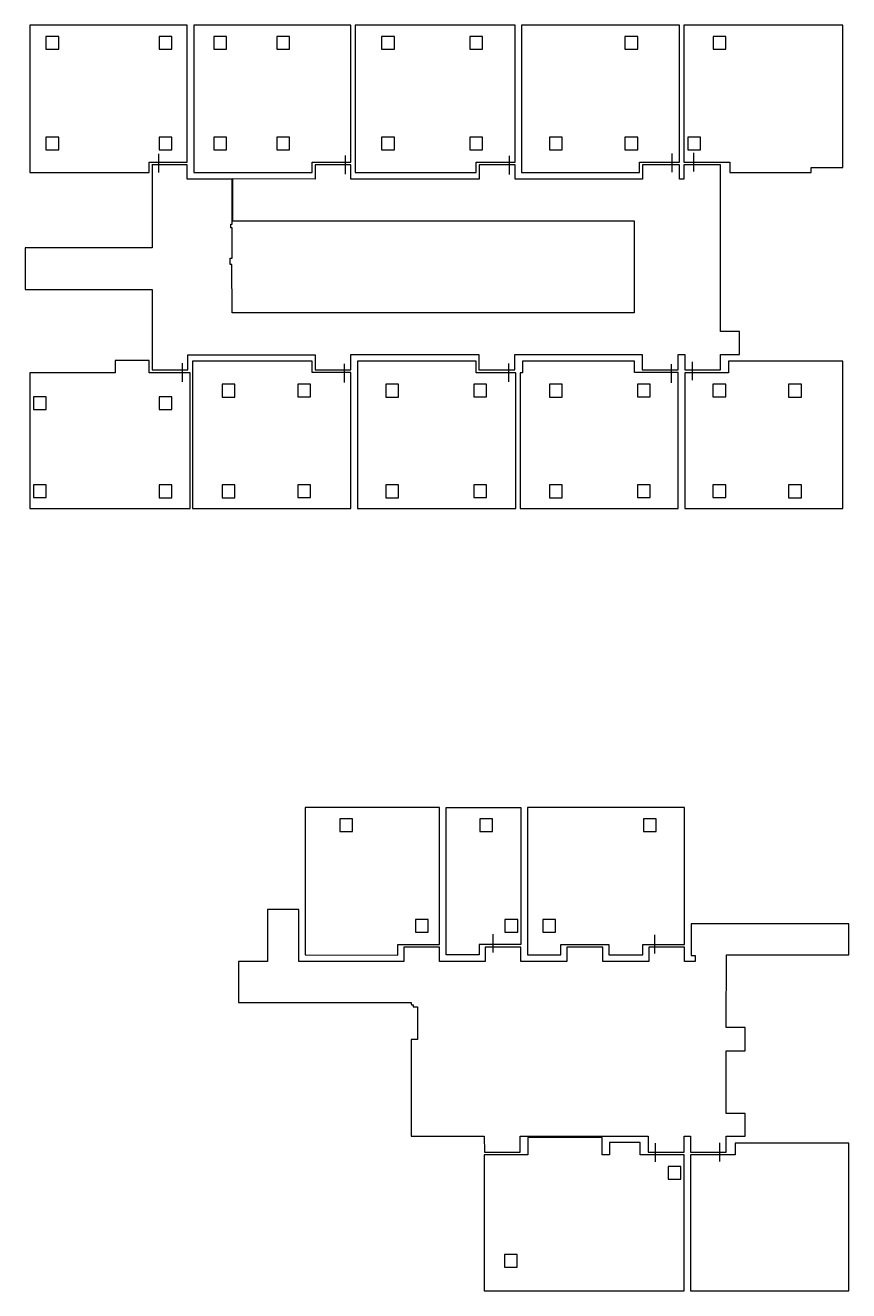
# Model space of a CAD drawing. Header units: metres. Extents: x 10372 to 49618, y 3850 to 64208.
import ezdxf

# ---------------------------------------------------------------- set-up
doc = ezdxf.new("R2010")
doc.units = ezdxf.units.M
doc.layers.add('AREE LEONARDO', color=5, linetype='Continuous')

msp = doc.modelspace()

# ---------------------------------------------------------------- linework, layer by layer
at = {"layer": 'AREE LEONARDO', "color": 7}
for p, q in [((16725, 58074), (16725, 57189)), ((25619, 57996), (25619, 57111)), ((33431, 57976), (33431, 57090)), ((41195, 58088), (41195, 57203)), ((42215, 58125), (42215, 57240)), ((17848, 48087), (17848, 47202)), ((25564, 48058), (25564, 47172)), ((33399, 48080), (33399, 47195)), ((41160, 48044), (41160, 47158)), ((42156, 48160), (42156, 47275)), ((32662, 20862), (32662, 19976)), ((40370, 20825), (40370, 19940)), ((40388, 10883), (40388, 9998)), ((43454, 10898), (43454, 10012))]:
    msp.add_line(p, q, dxfattribs=at)
at = {"layer": 'AREE LEONARDO', "color": 5}
for points in [[(10585, 64208), (10585, 57179), (16276, 57179), (16276, 57681), (18089, 57681), (18089, 64208), (10585, 64208)], [(18400, 64208), (18400, 57179), (24041, 57179), (24041, 57681), (25894, 57681), (25886, 64208), (18400, 64208)], [(26102, 64208), (26102, 57179), (31866, 57179), (31866, 57681), (33714, 57681), (33714, 64208), (26102, 64208)], [(34025, 64208), (34025, 57179), (39641, 57179), (39641, 57681), (41549, 57681), (41549, 64208), (34025, 64208)], [(41765, 64208), (41765, 57681), (43947, 57681), (43947, 57179), (47836, 57179), (47836, 57429), (49339, 57429), (49339, 64208), (41765, 64208)], [(10585, 47638), (10585, 41164), (18232, 41164), (18232, 47638), (16276, 47638), (16276, 48218), (14662, 48218), (14662, 47638), (10585, 47638)], [(18337, 48193), (18337, 41164), (25889, 41164), (25889, 47646), (24041, 47646), (24041, 48193), (18337, 48193)], [(26200, 48193), (26200, 41164), (33749, 41164), (33749, 47638), (31854, 47638), (31854, 48193), (26200, 48193)], [(34065, 48193), (34065, 47638), (33965, 47638), (33965, 41164), (41489, 41164), (41489, 47646), (39416, 47646), (39416, 48193), (34065, 48193)], [(41807, 47638), (41807, 41164), (49339, 41164), (49339, 48193), (43897, 48193), (43897, 47638), (41807, 47638)], [(23714, 26894), (23714, 19865), (28133, 19857), (28125, 20365), (30113, 20357), (30115, 26894), (23714, 26894)], [(30426, 26894), (33995, 26894), (33996, 20357), (32003, 20365), (32003, 19865), (30426, 19865), (30426, 26894)], [(34304, 26894), (34304, 19865), (35903, 19865), (35903, 20365), (38179, 20365), (38179, 19865), (39803, 19865), (39803, 20365), (41793, 20365), (41793, 26894), (34304, 26894)], [(32249, 3850), (41770, 3850), (41770, 10332), (39679, 10332), (39679, 10912), (38211, 10912), (38211, 10332), (37861, 10332), (37861, 11157), (34319, 11157), (34319, 10324), (32249, 10332), (32249, 3850)], [(44206, 10881), (44206, 10324), (42079, 10324), (42079, 3850), (49618, 3850), (49618, 10881), (44206, 10881)]]:
    msp.add_lwpolyline(points, close=True, dxfattribs=at)
at = {"layer": 'AREE LEONARDO', "color": 2}
for points in [[(11355, 63675), (11355, 63069), (11962, 63069), (11962, 63676), (11355, 63676), (11355, 63675)], [(16755, 63675), (16755, 63069), (17362, 63069), (17362, 63676), (16755, 63676), (16755, 63675)], [(19355, 63675), (19355, 63069), (19962, 63069), (19962, 63676), (19355, 63676), (19355, 63675)], [(22355, 63675), (22355, 63069), (22962, 63069), (22962, 63676), (22355, 63676), (22355, 63675)], [(27355, 63675), (27355, 63069), (27962, 63069), (27962, 63676), (27355, 63676), (27355, 63675)], [(31555, 63675), (31555, 63069), (32162, 63069), (32162, 63676), (31555, 63676), (31555, 63675)], [(38955, 63675), (38955, 63069), (39562, 63069), (39562, 63676), (38955, 63676), (38955, 63675)], [(43160, 63675), (43160, 63069), (43767, 63069), (43767, 63676), (43160, 63676), (43160, 63675)], [(11355, 58875), (11355, 58269), (11962, 58269), (11962, 58876), (11355, 58876), (11355, 58875)], [(16755, 58875), (16755, 58269), (17362, 58269), (17362, 58876), (16755, 58876), (16755, 58875)], [(19355, 58875), (19355, 58269), (19962, 58269), (19962, 58876), (19355, 58876), (19355, 58875)], [(22355, 58875), (22355, 58269), (22962, 58269), (22962, 58876), (22355, 58876), (22355, 58875)], [(27355, 58875), (27355, 58269), (27962, 58269), (27962, 58876), (27355, 58876), (27355, 58875)], [(31555, 58875), (31555, 58269), (32162, 58269), (32162, 58876), (31555, 58876), (31555, 58875)], [(35355, 58875), (35355, 58269), (35962, 58269), (35962, 58876), (35355, 58876), (35355, 58875)], [(38955, 58875), (38955, 58269), (39562, 58269), (39562, 58876), (38955, 58876), (38955, 58875)], [(41955, 58875), (41955, 58269), (42562, 58269), (42562, 58876), (41955, 58876), (41955, 58875)], [(19755, 47082), (19755, 46476), (20362, 46476), (20362, 47083), (19755, 47083), (19755, 47082)], [(23355, 47087), (23355, 46481), (23962, 46481), (23962, 47088), (23355, 47088), (23355, 47087)], [(27555, 47082), (27555, 46476), (28162, 46476), (28162, 47083), (27555, 47083), (27555, 47082)], [(31755, 47087), (31755, 46481), (32362, 46481), (32362, 47088), (31755, 47088), (31755, 47087)], [(35355, 47082), (35355, 46476), (35962, 46476), (35962, 47083), (35355, 47083), (35355, 47082)], [(39555, 47087), (39555, 46481), (40162, 46481), (40162, 47088), (39555, 47088), (39555, 47087)], [(43150, 47087), (43150, 46481), (43757, 46481), (43757, 47088), (43150, 47088), (43150, 47087)], [(46755, 47082), (46755, 46476), (47362, 46476), (47362, 47083), (46755, 47083), (46755, 47082)], [(10755, 46487), (10755, 45881), (11362, 45881), (11362, 46488), (10755, 46488), (10755, 46487)], [(16755, 46487), (16755, 45881), (17362, 45881), (17362, 46488), (16755, 46488), (16755, 46487)], [(10755, 42287), (10755, 41681), (11362, 41681), (11362, 42288), (10755, 42288), (10755, 42287)], [(16755, 42282), (16755, 41676), (17362, 41676), (17362, 42283), (16755, 42283), (16755, 42282)], [(19755, 42282), (19755, 41676), (20362, 41676), (20362, 42283), (19755, 42283), (19755, 42282)], [(23355, 42287), (23355, 41681), (23962, 41681), (23962, 42288), (23355, 42288), (23355, 42287)], [(27555, 42282), (27555, 41676), (28162, 41676), (28162, 42283), (27555, 42283), (27555, 42282)], [(31755, 42287), (31755, 41681), (32362, 41681), (32362, 42288), (31755, 42288), (31755, 42287)], [(35355, 42282), (35355, 41676), (35962, 41676), (35962, 42283), (35355, 42283), (35355, 42282)], [(39555, 42287), (39555, 41681), (40162, 41681), (40162, 42288), (39555, 42288), (39555, 42287)], [(43150, 42287), (43150, 41681), (43757, 41681), (43757, 42288), (43150, 42288), (43150, 42287)], [(46755, 42282), (46755, 41676), (47362, 41676), (47362, 42283), (46755, 42283), (46755, 42282)], [(25367, 26358), (25367, 25752), (25974, 25752), (25974, 26359), (25367, 26359), (25367, 26358)], [(32034, 26358), (32034, 25752), (32641, 25752), (32641, 26359), (32034, 26359), (32034, 26358)], [(39834, 26358), (39834, 25752), (40441, 25752), (40441, 26359), (39834, 26359), (39834, 26358)], [(28972, 21558), (28972, 20952), (29579, 20952), (29579, 21559), (28972, 21559), (28972, 21558)], [(33234, 21558), (33234, 20952), (33841, 20952), (33841, 21559), (33234, 21559), (33234, 21558)], [(35034, 21558), (35034, 20952), (35641, 20952), (35641, 21559), (35034, 21559), (35034, 21558)], [(41008, 9773), (41008, 9167), (41615, 9167), (41615, 9774), (41008, 9774), (41008, 9773)], [(33208, 5573), (33208, 4967), (33815, 4967), (33815, 5574), (33208, 5574), (33208, 5573)]]:
    msp.add_lwpolyline(points, close=True, dxfattribs=at)
at = {"layer": 'AREE LEONARDO', "color": 6}
for points in [[(16417, 57548), (16417, 53590), (10372, 53590), (10372, 51606), (16417, 51606), (16417, 47771), (18117, 47771), (18117, 48496), (24182, 48496), (24185, 47771), (25889, 47771), (25889, 48504), (31987, 48504), (31987, 47771), (33697, 47771), (33697, 48504), (39782, 48504), (39782, 47771), (41489, 47771), (41489, 48504), (41807, 48504), (41807, 47771), (43511, 47771), (43511, 48504), (44406, 48504), (44406, 49610), (43506, 49610), (43506, 57548), (41765, 57548), (41765, 56865), (41549, 56865), (41549, 57548), (39784, 57548), (39784, 56876), (33722, 56876), (33722, 57548), (32012, 57548), (32012, 56868), (25886, 56868), (25886, 57548), (24182, 57548), (24182, 56876), (20244, 56888), (20244, 54884), (39398, 54884), (39398, 50486), (20224, 50486), (20222, 52793), (20132, 52793), (20132, 53098), (20232, 53098), (20232, 54543), (20161, 54543), (20161, 54716), (20189, 54716), (20189, 54721), (20224, 54721), (20224, 56876), (18089, 56868), (18089, 57548), (16409, 57548)], [(23403, 19554), (23403, 22026), (21919, 22026), (21919, 19554), (20536, 19554), (20536, 17592), (28769, 17592), (28769, 17512), (28773, 17512), (28773, 17487), (28863, 17487), (28863, 17389), (29061, 17387), (29061, 15827), (28761, 15827), (28761, 11215), (32249, 11215), (32253, 10457), (33953, 10457), (33953, 11215), (40061, 11215), (40061, 10457), (41770, 10457), (41770, 11215), (42079, 11215), (42079, 10457), (43785, 10457), (43785, 11215), (44685, 11215), (44685, 12294), (43785, 12294), (43785, 15290), (44685, 15298), (44685, 15422), (44685, 16402), (43783, 16400), (43790, 19865), (49618, 19865), (49618, 21349), (42104, 21349), (42104, 19840), (42306, 19840), (42306, 19554), (41793, 19554), (41793, 20232), (40089, 20232), (40089, 19554), (37893, 19554), (37901, 20232), (36181, 20229), (36189, 19554), (33995, 19554), (33996, 20232), (32291, 20232), (32291, 19554), (30115, 19554), (30115, 20232), (28411, 20232), (28411, 19554), (23403, 19554)]]:
    msp.add_lwpolyline(points, close=True, dxfattribs=at)

doc.saveas('drawing.dxf')
